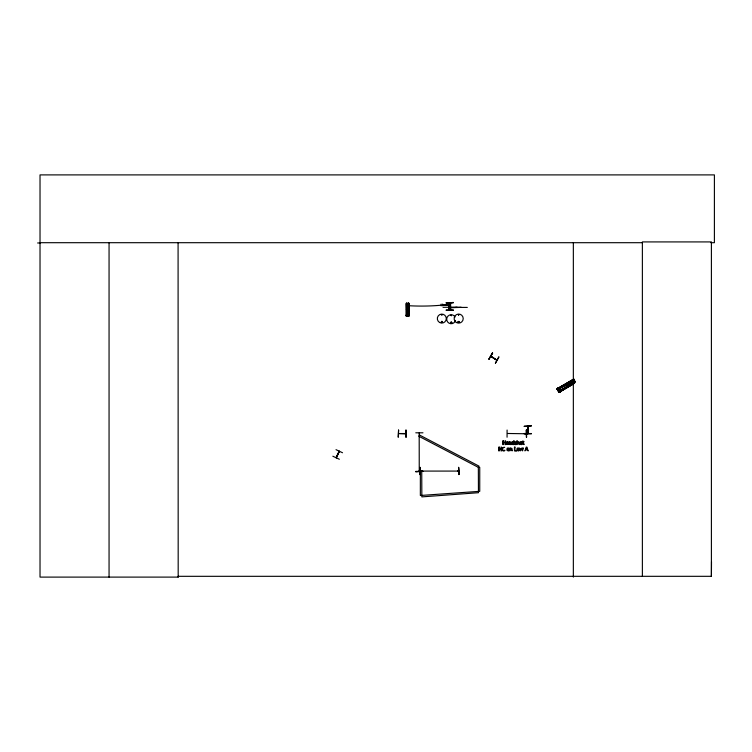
<?xml version="1.0" encoding="UTF-8"?>
<svg xmlns="http://www.w3.org/2000/svg" width="752" height="752" viewBox="0 0 752 752"><rect width="100%" height="100%" fill="white"/><g stroke="black" fill="none" stroke-linecap="round" stroke-linejoin="round"><path stroke-width="1.13" d="M710.884 242.699L714.4 242.699L714.4 174.896L40.025 174.896L40.025 577.104L178.186 577.104L178.092 576.314L711.401 576.314L711.505 561.772M497.006 359.898L496.47 359.531M419.184 432.983L419.249 471.316L419.174 470.667M527.96 433.472L527.631 432.644M441.433 314.759L442.091 315.135L441.556 314.609M441.321 321.95C442.608 320.474 442.035 323.407 441.396 322.063M442.505 321.95C440.7 324.056 441.433 319.873 442.439 321.781M450.824 315.389L451.482 315.774L451.021 315.182M450.73 322.458C451.717 324.366 451.651 320.822 450.786 322.693M451.896 322.58C450.091 324.685 450.824 320.512 451.83 322.42M458.513 314.956C459.434 313.631 458.306 316.31 458.485 314.515M458.194 321.95C459.481 320.333 458.908 323.698 458.269 321.837M558.266 390.673L559.018 390.081M527.989 433.378L527.96 426.309M336.05 457.573L339.049 451.294M336.586 456.981L336.285 457.752M338.795 451.726L339.387 451.285L336.36 457.677M449.423 306.252L450.072 306.243M526.344 433.763L507.45 433.481M458.053 321.781C460.76 320.277 457.601 324.394 458.353 321.386M336.022 449.668L342.517 452.751M336.614 457.094L336.012 457.648M336.341 457.63L339.349 451.379M339.359 459.265L332.845 456.22M420.782 471.156L420.274 470.761M398.607 433.537L405.648 433.866M488.894 359.23L492.692 353.13M491.451 356.833L490.906 356.1L496.809 360.076M498.877 356.984L495.38 363.272L498.839 356.956M339.058 451.219L339.124 451.886M458.57 471.137L457.883 470.837L458.607 470.837M420.772 470.752L420.133 471.081L458.607 471.081M419.503 471.231L419.522 470.611M556.959 388.916L573.785 379.13M557.035 389.047L573.889 379.299M557.27 389.442L574.143 379.741M557.411 389.686L574.218 379.873L557.429 389.715M558.492 389.282L573.391 380.728M557.693 390.147L558.247 391.096M558.426 391.407L574.227 382.138M558.501 391.538L575.355 381.79M558.539 391.604L575.374 381.819M558.623 391.736L574.509 382.608M558.736 391.933L574.584 382.74M558.774 392.008L574.613 382.806M558.877 392.177L574.697 382.937M558.971 392.347L573.823 383.717L559.018 392.422L556.912 388.84L573.748 379.055L574.791 380.85M527.669 426.29C526.983 447.214 528.618 419.823 527.594 427.136M458.513 470.808L457.959 471.166M490.83 356.448L496.837 360.18L490.877 356.429M451.313 322.993L450.824 322.796M407.387 315.586L407.734 316.122M507.092 430.041L507.064 437.232M526.334 430.041L526.55 437.222L526.353 430.041M453.306 302.501L446.124 302.934L453.306 302.473M446.124 302.887L453.306 302.821M442.721 304.757L448.718 305.115L442.721 305.162M448.709 304.804L450.486 304.795M448.709 305.011L450.486 304.992M449.348 306.102L450.147 306.092M449.348 306.402L450.147 306.393M449.348 306.6L450.147 306.59M449.348 306.901L450.147 306.891M443.031 307.324L457.103 307.201M449.536 307.493L461.324 307.389L449.546 307.747M446.19 310.172L453.371 310.162M415.781 432.804L422.972 432.804M531.429 433.547L524.247 433.5M524.247 433.866L531.438 433.819M419.748 474.559L420.086 467.368L419.785 474.559M459.03 474.55L458.588 467.368L459.002 474.55M415.79 471.701L422.972 471.288L415.79 471.73M457.883 471.09L458.532 471.081M415.79 471.382L422.972 471.335M37.6 242.981L40.025 242.971M40.025 242.699L642.377 242.699M406.362 304.626L408.759 304.626M406.362 305.5L408.759 305.5M406.362 306.816L408.759 306.816M455.449 307.418L467.312 307.418M406.362 307.991L408.759 307.991M406.362 309.307L408.759 309.307M406.362 314.956L408.759 314.956M405.967 315.332L409.163 315.332M405.967 315.426L409.163 315.426M405.798 430.069L405.892 437.26M398.682 433.537L405.798 433.537M572.178 380.286L573.983 383.398M571.041 380.954L572.845 384.065M569.33 381.95L571.135 385.052M567.807 382.824L569.612 385.926M566.106 383.821L567.91 386.923M558.774 388.079L560.588 391.181M557.984 387.844L560.39 391.989M557.852 387.919L560.259 392.065M558.727 389.846L559.037 390.326M558.022 390.26L558.313 390.749M453.371 310.059L446.19 310.125M450.58 310.087L450.514 302.896L450.542 310.087M450.213 302.896L450.279 310.087M450.166 302.896L450.194 310.087M449.264 302.906L449.376 310.097M449.217 302.906L449.282 310.097M442.712 304.062L442.731 305.857M441.123 304.081L441.133 305.876M458.635 467.368L458.682 474.55M420.001 467.368L420.105 474.55M526.513 430.041L526.4 437.232M711.401 576.314L711.401 241.918L642.377 241.918L642.377 576.314M573.344 242.699L573.344 577.104M408.787 303.291L408.759 316.282M408.59 303.291L408.58 316.282M408.477 303.291L408.486 316.282M408.298 303.291L408.317 316.282M408.12 303.291L408.11 316.282M407.932 316.282L407.199 316.282M407.02 303.31L406.964 316.291M406.832 303.31L406.86 316.291M406.663 303.31L406.71 316.291L406.494 303.31M406.362 303.31L406.39 316.291M406.165 430.069L406.165 437.26M178.083 242.699L178.186 577.104M109.059 242.699L109.059 577.104M441.133 305.209A162.705 96.585 15.5 0 1 406.597 305.594M455.543 320.39A4.493 4.493 0 0 1 448.953 323.116A4.493 4.493 0 0 1 448.023 316.047A4.493 4.493 0 0 1 455.092 316.977M502.627 448.662C502.233 449.931 503.69 451.191 504.761 450.185C505.645 450.636 503.116 451.567 502.562 450.476C499.422 446.547 507.722 447.384 503.549 447.496A1.081 1.081 0 0 0 502.947 447.863L502.627 448.662M509.367 449.48L509.029 450.598A1.128 1.128 0 0 1 508.371 450.965L507.017 450.363L507.177 448.371A1.137 1.137 0 0 1 507.826 448.004L508.371 448.004A1.119 1.119 0 0 1 509.029 448.371L509.367 449.48M519.35 449.48L519.002 450.598A1.128 1.128 0 0 1 518.354 450.965L516.991 450.363L517.15 448.371A1.137 1.137 0 0 1 517.808 448.004L518.354 448.004A1.119 1.119 0 0 1 519.002 448.371L519.35 449.48M522.245 443.182L521.897 444.291A1.128 1.128 0 0 1 521.249 444.658L519.895 444.056L520.055 442.073A1.137 1.137 0 0 1 520.704 441.706L521.249 441.706A1.119 1.119 0 0 1 521.897 442.073L522.245 443.182M506.115 442.862L506.669 444.451L508.493 444.432L506.594 443.464L508.549 443.229L508.07 441.847L506.876 441.781L506.115 442.862M511.604 442.853L512.027 444.47L513.964 444.601L513.964 440.634L513.484 441.875A1.297 1.297 0 0 0 512.544 441.706A1.119 1.119 0 0 0 511.943 442.073L511.604 442.853M514.518 442.373C516.135 444.028 515.975 443.877 514.481 444.432L515.693 444.658A1.09 1.09 0 0 0 516.257 444.413C516.38 442.599 514.086 442.383 516.445 441.894L514.518 442.373M507.374 449C507.722 453.418 510.082 446.716 507.374 449M517.348 449C517.696 453.418 520.064 446.716 517.348 449M520.243 442.702C520.6 447.111 522.96 440.409 520.243 442.702M512.121 442.731C512.469 446.97 514.528 440.371 512.121 442.731M508.869 443.501L508.831 443.774A0.978 0.978 0 0 0 508.982 444.3L511.106 444.601L510.928 442.035L509.066 441.819L510.627 442.731L508.869 443.501M567.083 384.667C568.07 387.712 569.452 382.514 567.083 384.667M407.048 308.508C407.697 310.548 408.627 307.079 407.048 308.508M509.358 443.558L510.091 444.216L510.627 443.116L509.358 443.558M522.809 448.06L522.339 450.26L521.644 448.06L520.572 450.26L519.566 448.06L520.299 450.909L521.427 448.709L522.574 450.909L523.289 448.06L522.809 448.06M506.651 442.543C508.455 444.291 508.126 440.916 506.651 442.543M525.827 449.846L524.971 450.909L526.259 447.111L526.879 447.111L528.158 450.909L527.284 449.846L525.827 449.846M526.55 447.628L525.968 449.414L527.143 449.414L526.55 447.628M419.55 435.051L418.902 436.282L478.347 467.359L479.738 467.359L479.738 491.319L420.349 495.493L420.349 471.532L421.74 471.532L421.844 496.884L478.451 492.71L478.347 467.359L478.996 466.127L419.55 435.051M492.428 352.97L488.941 359.259L492.4 352.951M517.686 441.903L516.991 440.634L516.991 444.601L517.47 442.477L518.213 442.129L519.228 444.601L519.096 442.11L517.686 441.903M510.552 448.201L509.865 448.06L509.865 450.909L510.345 448.784L511.078 448.436L512.103 450.909L511.971 448.408L510.552 448.201M573.983 379.469L557.157 389.245L574.02 379.534M524.106 444.15L523.317 444.065L523.251 442.157L524.135 441.753L522.772 440.935C522.179 441.64 522.659 445.898 524.106 444.15M531.382 425.867L524.2 426.309L531.382 425.867M408.947 303.291L406.183 303.31L406.24 316.291L408.947 316.282L408.938 303.291M398.607 430.069L398.24 437.26L398.56 430.069M503.304 440.804L502.797 440.804L502.797 444.601L503.304 444.601L503.304 442.749L505.053 442.749L505.053 444.601L505.551 444.601L505.551 440.804L505.053 440.804L505.053 442.298L503.304 442.298L503.304 440.804M499.281 447.111L498.773 447.111L498.773 450.909L499.281 450.909L499.281 449.047L501.02 449.047L501.02 450.909L501.528 450.909L501.528 447.111L501.02 447.111L501.02 448.596L499.281 448.596L499.281 447.111M514.951 447.111L514.443 447.111L514.443 450.909L516.643 450.909L514.951 450.457L514.951 447.111M449.01 310.097L448.953 302.906L448.982 310.097M456.408 322.523A4.55 4.55 0 0 0 463.223 318.585A4.55 4.55 0 0 0 456.408 314.656A4.55 4.55 0 0 0 456.408 322.523M439.563 322.476A4.493 4.493 0 0 0 446.303 318.585A4.493 4.493 0 0 0 439.563 314.703A4.493 4.493 0 0 0 439.563 322.476"/></g></svg>
